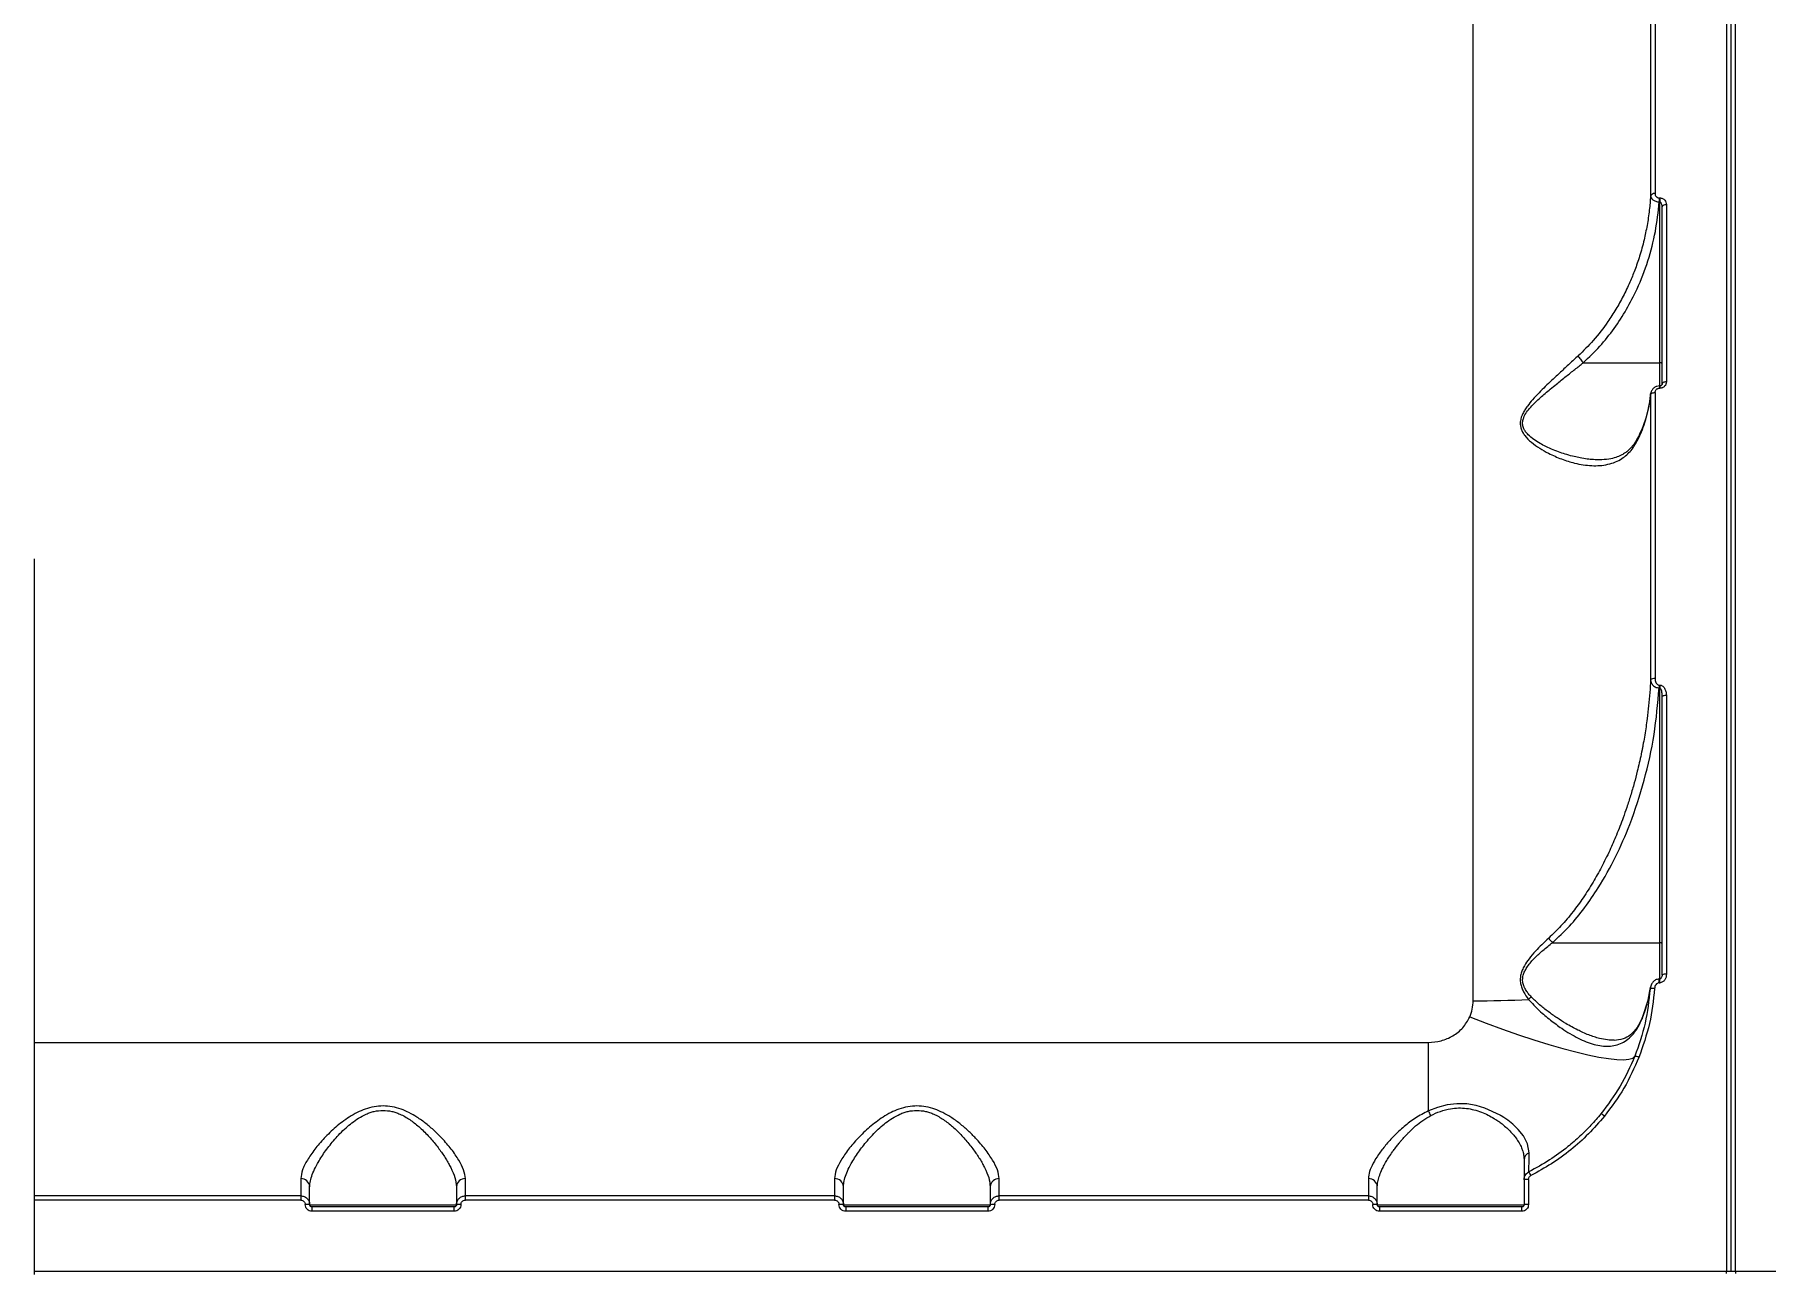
# Model space of a CAD drawing. Header units: millimetres. Extents: x -5718 to 5731, y -4937 to 4872.
# Drawn here: x -554 to -164.9, y 1520.6 to 1798.7 of the extents above; entities that cross this region are included whole.
import ezdxf

# ---------------------------------------------------------------- set-up
doc = ezdxf.new("R2010")
doc.units = ezdxf.units.MM
for name, color, linetype in [('DIKOM_ОБЪЕКТ', 7, 'Continuous'), ('DIKOM_РАЗМЕР_ЗОНА', 7, 'Continuous'), ('DIKOM_РАЗМЕР_ОБЪЕКТА', 7, 'Continuous')]:
    doc.layers.add(name, color=color, linetype=linetype)
doc.styles.add('style1', font='arial.ttf', dxfattribs={"width": 0.8})
doc.dimstyles.new('1-50', dxfattribs={"dimtxt": 300, "dimasz": 200, "dimexe": 100, "dimexo": 0, "dimgap": 100, "dimtad": 0, "dimdec": 0, "dimtxsty": 'style1', "dimcen": 0, "dimclrd": 7, "dimclre": 7, "dimadec": 1, "dimazin": 2, "dimtfac": 1, "dimtdec": 0, "dimtmove": 1, "dimatfit": 3, "dimfxl": 0, "dimlwd": 25, "dimlwe": 18, "dimarcsym": 0})

# ---------------------------------------------------------------- blocks, each defined once
blk = doc.blocks.new('*D15')
at = {"layer": 'Defpoints', "color": 0, "transparency": 16777216}
for p in [(-1897.42, 3178.83), (-4525.54, -2300.51), (-129.69, -2300.51)]:
    blk.add_point(p, dxfattribs=at)
at = {"layer": 'DIKOM_РАЗМЕР_ОБЪЕКТА', "color": 7, "lineweight": 18, "transparency": 16777216}
for p, q in [((-1897.42, 3178.83), (-4625.54, 3178.83)), ((-129.69, -2300.51), (-4625.54, -2300.51))]:
    blk.add_line(p, q, dxfattribs=at)
at = {"layer": 'DIKOM_РАЗМЕР_ОБЪЕКТА', "color": 7, "lineweight": 25, "transparency": 16777216}
for p, q in [((-4525.54, 2978.83), (-4525.54, 1718.95)), ((-4525.54, -2100.51), (-4525.54, 803.05))]:
    blk.add_line(p, q, dxfattribs=at)
at = {"layer": 'DIKOM_РАЗМЕР_ОБЪЕКТА', "color": 7, "transparency": 16777216}
for points in [[(-4558.87, 2978.83), (-4492.21, 2978.83), (-4525.54, 3178.83)], [(-4558.87, -2100.51), (-4492.21, -2100.51), (-4525.54, -2300.51)]]:
    blk.add_solid(points, dxfattribs=at)
at = {"layer": 'DIKOM_РАЗМЕР_ОБЪЕКТА', "color": 0, "transparency": 16777216, "insert": (-4525.54, 1261), "char_height": 300, "attachment_point": 5, "rotation": 90, "style": 'style1'}
blk.add_mtext('5400', dxfattribs=at)
blk = doc.blocks.new('*D13')
at = {"layer": 'Defpoints', "color": 0, "transparency": 16777216}
for p in [(-5521.54, 4872.34), (-1696.24, 4872.34), (580.61, -3721.16)]:
    blk.add_point(p, dxfattribs=at)
at = {"layer": 'DIKOM_РАЗМЕР_ЗОНА', "color": 7, "lineweight": 18, "transparency": 16777216}
for p, q in [((-1696.24, 4872.34), (-5621.54, 4872.34)), ((580.61, -3721.16), (-5621.54, -3721.16))]:
    blk.add_line(p, q, dxfattribs=at)
at = {"layer": 'DIKOM_РАЗМЕР_ЗОНА', "color": 7, "lineweight": 25, "transparency": 16777216}
for p, q in [((-5521.54, 4672.34), (-5521.54, 1701.62)), ((-5521.54, -3521.16), (-5521.54, 785.38))]:
    blk.add_line(p, q, dxfattribs=at)
at = {"layer": 'DIKOM_РАЗМЕР_ЗОНА', "color": 7, "transparency": 16777216}
for points in [[(-5554.87, 4672.34), (-5488.21, 4672.34), (-5521.54, 4872.34)], [(-5554.87, -3521.16), (-5488.21, -3521.16), (-5521.54, -3721.16)]]:
    blk.add_solid(points, dxfattribs=at)
at = {"layer": 'DIKOM_РАЗМЕР_ЗОНА', "color": 0, "transparency": 16777216, "insert": (-5521.54, 1243.5), "char_height": 300, "attachment_point": 5, "rotation": 90, "style": 'style1'}
blk.add_mtext('8600', dxfattribs=at)

msp = doc.modelspace()

# ---------------------------------------------------------------- linework, layer by layer
at = {"layer": 'DIKOM_ОБЪЕКТ', "color": 7, "linetype": 'Continuous', "lineweight": 15}
for p, q in [((-173.69, 1939.58), (-173.69, 1520.58)), ((-171.69, 1520.58), (-171.69, 1939.58)), ((-230.64, 1581.43), (-230.64, 1901.58)), ((-189.75, 1828.93), (-189.75, 1762.95)), ((-190.74, 1828.25), (-190.74, 1762.42)), ((-188.79, 1761.99), (-188.69, 1761.99)), ((-188.79, 1761.99), (-188.79, 1761.09)), ((-188.69, 1761.09), (-188.79, 1761.09)), ((-188.69, 1761.99), (-188.69, 1761.09)), ((-188.69, 1724.93), (-188.69, 1761.09)), ((-187.19, 1760.47), (-187.19, 1720.6)), ((-205.85, 1724.94), (-205.85, 1724.93)), ((-205.85, 1724.93), (-188.69, 1724.93)), ((-188.69, 1719.71), (-188.69, 1724.93)), ((-190.74, 1717.78), (-190.65, 1718.16)), ((-190.74, 1717.78), (-190.74, 1653.6)), ((-189.75, 1718.22), (-189.75, 1653.89)), ((-188.69, 1719.71), (-188.72, 1719.71)), ((-188.72, 1719.71), (-188.72, 1719.19)), ((-188.72, 1719.19), (-188.69, 1719.19)), ((-188.69, 1719.71), (-188.69, 1719.19)), ((-554.01, 1519.87), (-554.01, 1680.8)), ((-188.81, 1652.43), (-188.69, 1652.43)), ((-188.81, 1652.43), (-188.81, 1651.79)), ((-188.69, 1651.79), (-188.81, 1651.79)), ((-188.69, 1652.43), (-188.69, 1651.79)), ((-188.69, 1594.5), (-188.69, 1651.79)), ((-187.19, 1650.09), (-187.19, 1587.43)), ((-212.8, 1594.5), (-188.69, 1594.5)), ((-188.69, 1586.33), (-188.69, 1594.5)), ((-190.83, 1584.53), (-191.22, 1582.25)), ((-190.76, 1584.54), (-190.85, 1584.11)), ((-188.69, 1586.33), (-188.78, 1586.33)), ((-188.78, 1585.49), (-188.78, 1586.33)), ((-188.78, 1585.49), (-188.69, 1585.49)), ((-188.69, 1585.49), (-188.69, 1586.33)), ((-191.42, 1581.26), (-192.56, 1577.79)), ((-554.01, 1572.08), (-240.69, 1572.08)), ((-240.69, 1556.68), (-240.69, 1572.08)), ((-494.19, 1541.44), (-494.19, 1537.58)), ((-457.19, 1537.58), (-457.19, 1541.44)), ((-374.19, 1541.44), (-374.19, 1537.58)), ((-337.19, 1537.58), (-337.19, 1541.44)), ((-254.19, 1541.44), (-254.19, 1537.58)), ((-219.19, 1541.2), (-219.19, 1535.58)), ((-218.19, 1541.25), (-218.19, 1535.62)), ((-494.19, 1537.58), (-554.01, 1537.58)), ((-494.19, 1537.58), (-494.19, 1536.62)), ((-457.19, 1536.62), (-457.19, 1537.58)), ((-374.19, 1537.58), (-457.19, 1537.58)), ((-374.19, 1537.58), (-374.19, 1536.62)), ((-337.19, 1536.62), (-337.19, 1537.58)), ((-254.19, 1537.58), (-337.19, 1537.58)), ((-254.19, 1537.58), (-254.19, 1536.62)), ((-494.19, 1536.62), (-554.01, 1536.62)), ((-492.19, 1535.58), (-459.19, 1535.58)), ((-491.69, 1535.08), (-491.69, 1534.12)), ((-459.69, 1535.08), (-491.69, 1535.08)), ((-459.69, 1534.12), (-491.69, 1534.12)), ((-459.69, 1534.12), (-459.69, 1535.08)), ((-374.19, 1536.62), (-457.19, 1536.62)), ((-372.19, 1535.58), (-339.19, 1535.58)), ((-371.69, 1535.08), (-371.69, 1534.12)), ((-339.69, 1535.08), (-371.69, 1535.08)), ((-339.69, 1534.12), (-371.69, 1534.12)), ((-339.69, 1534.12), (-339.69, 1535.08)), ((-254.19, 1536.62), (-337.19, 1536.62)), ((-252.19, 1535.58), (-219.19, 1535.58)), ((-251.69, 1535.08), (-251.69, 1534.12)), ((-219.69, 1535.08), (-251.69, 1535.08)), ((-219.69, 1534.12), (-251.69, 1534.12)), ((-219.69, 1534.12), (-219.69, 1535.08)), ((-173.69, 1520.58), (-554.01, 1520.58)), ((-173.69, 1520.08), (-173.69, 1520.58)), ((312.31, 1520.58), (-171.69, 1520.58)), ((-171.69, 1520.58), (-171.69, 1520.08))]:
    msp.add_line(p, q, dxfattribs=at)
at = {"layer": 'DIKOM_ОБЪЕКТ', "color": 7, "linetype": 'Continuous', "lineweight": 15, "flags": 128}
for points in [[(-187.19, 1760.47), (-187.38, 1760.46), (-187.57, 1760.42), (-187.74, 1760.37), (-187.89, 1760.3), (-188.02, 1760.21), (-188.11, 1760.11), (-188.17, 1760.01), (-188.19, 1759.89)], [(-187.19, 1720.6), (-187.38, 1720.59), (-187.57, 1720.57), (-187.74, 1720.52), (-187.89, 1720.46), (-188.02, 1720.39), (-188.11, 1720.31), (-188.17, 1720.22), (-188.19, 1720.13)], [(-190.74, 1717.78), (-190.71, 1717.86), (-190.65, 1717.95), (-190.55, 1718.02), (-190.43, 1718.09), (-190.28, 1718.14), (-190.11, 1718.18), (-189.93, 1718.21), (-189.75, 1718.22)], [(-187.19, 1650.09), (-187.38, 1650.09), (-187.57, 1650.07), (-187.74, 1650.04), (-187.89, 1650), (-188.02, 1649.96), (-188.11, 1649.9), (-188.17, 1649.84), (-188.19, 1649.78)], [(-188.19, 1594.33), (-188.2, 1594.37), (-188.22, 1594.4), (-188.27, 1594.43), (-188.33, 1594.45), (-188.41, 1594.47), (-188.49, 1594.49), (-188.59, 1594.5), (-188.69, 1594.5)], [(-231.4, 1577.79), (-227.7, 1576.38), (-224.04, 1575.05), (-220.46, 1573.8), (-216.98, 1572.66), (-213.65, 1571.62), (-210.49, 1570.71), (-207.54, 1569.92), (-204.82, 1569.28), (-202.36, 1568.78), (-200.2, 1568.42), (-198.34, 1568.22), (-196.8, 1568.18), (-195.61, 1568.29), (-194.77, 1568.55), (-194.29, 1568.97)], [(-192.56, 1577.79), (-192.61, 1577.66), (-192.64, 1577.4)], [(-218.06, 1547.27), (-218.43, 1549.27), (-219.33, 1551.03), (-220.51, 1552.52), (-221.74, 1553.7), (-222.86, 1554.6), (-223.75, 1555.21), (-224.33, 1555.58), (-224.48, 1555.67), (-224.51, 1555.69), (-224.53, 1555.7), (-224.53, 1555.7), (-224.53, 1555.7), (-224.53, 1555.7), (-224.53, 1555.7), (-224.53, 1555.7), (-224.53, 1555.7), (-224.53, 1555.7), (-224.53, 1555.7), (-227.97, 1557.32), (-229.95, 1557.9), (-232.07, 1558.25), (-234.27, 1558.3), (-236.49, 1558.03), (-238.65, 1557.47), (-240.69, 1556.68)]]:
    msp.add_lwpolyline(points, dxfattribs=at)
at = {"layer": 'DIKOM_ОБЪЕКТ', "color": 7, "linetype": 'Continuous', "lineweight": 15}
for centre, radius, start, end in [((-189.9, 1762.04), 0.929, 80.7186, 155.8881), ((-189.95, 1652.75), 1.16, 79.9727, 133.1296), ((-206.66, 1600.48), 8.57, 215.4092, 224.2765), ((-190.21, 1582.25), 1.97, 79.7968, 109.1299), ((-187.43, 1585.76), 1.69, 81.6973, 116.6569), ((-230.51, 1817.81), 236.38, 269.9706, 272.9965), ((-213.99, 1577.33), 6.08, 125.645, 133.2693), ((-194.45, 1566.59), 2.38, 62.915, 86.234), ((-247.04, 1552.73), 7.48, 22.832, 31.8515), ((-203.54, 1552.87), 3.55, 47.2005, 62.5496), ((-217.43, 1545.63), 1.76, 111.1402, 178.1714), ((-494.09, 1539.53), 1.91, 3.0422, 92.7541), ((-457.28, 1539.53), 1.91, 87.2492, 176.9476), ((-374.09, 1539.53), 1.91, 3.0524, 92.7508), ((-337.28, 1539.53), 1.91, 87.2393, 176.9576), ((-254.09, 1539.53), 1.91, 3.0473, 92.7524), ((-218.44, 1536.36), 4.89, 87.0774, 98.8287), ((-226.34, 1537.99), 9.64, 25.4961, 31.1589), ((-492.94, 1529.05), 6.58, 83.4507, 92.1753), ((-458.44, 1529.04), 6.59, 87.829, 96.5439), ((-372.94, 1529.04), 6.58, 83.4523, 92.1737), ((-338.44, 1529.05), 6.58, 87.8247, 96.5493), ((-252.94, 1529.04), 6.58, 83.4534, 92.1731), ((-218.44, 1529.05), 6.58, 87.8255, 96.5485), ((-173.44, 1415.84), 104.74, 89.5897, 90.1368), ((-171.94, 1415.81), 104.77, 89.8633, 90.4102)]:
    msp.add_arc(centre, radius, start, end, dxfattribs=at)
for points, knots in [([(-172.69, 1938.57), (-172.69, 1938.57), (-172.69, 1938.77), (-172.69, 1938.07), (-172.69, 1936.36), (-172.69, 1933.34), (-172.69, 1929.21), (-172.69, 1923.95), (-172.69, 1917.62), (-172.69, 1910.26), (-172.69, 1901.95), (-172.69, 1892.72), (-172.69, 1882.6), (-172.69, 1871.56), (-172.69, 1859.54), (-172.69, 1846.5), (-172.69, 1832.47), (-172.69, 1817.47), (-172.69, 1801.53), (-172.69, 1784.71), (-172.69, 1767.07), (-172.69, 1748.68), (-172.69, 1729.61), (-172.69, 1709.95), (-172.69, 1689.77), (-172.69, 1669.16), (-172.69, 1648.21), (-172.69, 1627.03), (-172.69, 1605.7), (-172.69, 1584.33), (-172.69, 1562.98), (-172.69, 1541.74), (-172.69, 1527.61), (-172.69, 1520.58)], [0, 0, 0, 0, 0.000761, 0.034833, 0.06885, 0.102775, 0.136567, 0.17019, 0.203518, 0.236579, 0.269341, 0.301771, 0.33384, 0.36591, 0.398339, 0.431101, 0.464162, 0.497491, 0.531113, 0.564906, 0.59883, 0.632848, 0.66692, 0.700992, 0.73501, 0.768934, 0.802727, 0.836349, 0.869678, 0.902739, 0.9355, 0.96793, 1, 1, 1, 1]), ([(-172.69, 1938.57), (-172.69, 1938.57), (-172.69, 1938.77), (-172.69, 1938.07), (-172.69, 1936.36), (-172.69, 1933.34), (-172.69, 1929.21), (-172.69, 1923.95), (-172.69, 1917.62), (-172.69, 1910.26), (-172.69, 1901.95), (-172.69, 1892.72), (-172.69, 1882.6), (-172.69, 1871.56), (-172.69, 1859.54), (-172.69, 1846.5), (-172.69, 1832.47), (-172.69, 1817.47), (-172.69, 1801.53), (-172.69, 1784.71), (-172.69, 1767.07), (-172.69, 1748.68), (-172.69, 1729.61), (-172.69, 1709.95), (-172.69, 1689.77), (-172.69, 1669.16), (-172.69, 1648.21), (-172.69, 1627.03), (-172.69, 1605.7), (-172.69, 1584.33), (-172.69, 1562.98), (-172.69, 1541.74), (-172.69, 1527.61), (-172.69, 1520.58)], [0, 0, 0, 0, 0.000761, 0.034833, 0.06885, 0.102775, 0.136567, 0.17019, 0.203518, 0.236579, 0.269341, 0.301771, 0.33384, 0.36591, 0.398339, 0.431101, 0.464162, 0.497491, 0.531113, 0.564906, 0.59883, 0.632848, 0.66692, 0.700992, 0.73501, 0.768934, 0.802727, 0.836349, 0.869678, 0.902739, 0.9355, 0.96793, 1, 1, 1, 1]), ([(-189.75, 1762.95), (-189.73, 1762.84), (-189.71, 1762.61), (-189.55, 1762.35), (-189.37, 1762.17), (-189.2, 1762.07), (-189, 1762), (-188.86, 1761.99), (-188.79, 1761.99)], [0, 0, 0, 0, 0.248781, 0.49827, 0.626305, 0.749259, 0.875303, 1, 1, 1, 1]), ([(-190.74, 1762.42), (-190.83, 1761.36), (-191, 1759.14), (-191.5, 1755.85), (-192.22, 1752.38), (-193.14, 1749.01), (-194.23, 1745.84), (-195.45, 1742.84), (-196.85, 1739.9), (-198.5, 1736.94), (-200.67, 1733.58), (-203.42, 1729.98), (-205.86, 1727.58), (-207.03, 1726.44)], [0, 0, 0, 0, 0.079421, 0.166398, 0.249183, 0.343698, 0.426913, 0.498915, 0.584885, 0.668088, 0.749766, 0.880726, 1, 1, 1, 1]), ([(-205.85, 1724.94), (-204.59, 1726.14), (-202.08, 1728.53), (-198.88, 1732.59), (-196.08, 1736.91), (-193.47, 1741.97), (-191.23, 1747.81), (-189.51, 1754.37), (-189.03, 1758.85), (-188.79, 1761.09)], [0, 0, 0, 0, 0.125359, 0.249731, 0.374493, 0.500404, 0.666497, 0.83358, 1, 1, 1, 1]), ([(-190.74, 1762.42), (-190.72, 1762.27), (-190.66, 1761.96), (-190.33, 1761.6), (-189.95, 1761.37), (-189.6, 1761.22), (-189.21, 1761.12), (-188.93, 1761.1), (-188.79, 1761.09)], [0, 0, 0, 0, 0.232348, 0.474195, 0.601081, 0.73164, 0.864596, 1, 1, 1, 1]), ([(-188.69, 1761.99), (-188.58, 1761.98), (-188.36, 1761.97), (-188.05, 1761.86), (-187.78, 1761.7), (-187.49, 1761.42), (-187.24, 1761.01), (-187.2, 1760.65), (-187.19, 1760.47)], [0, 0, 0, 0, 0.123842, 0.250593, 0.373292, 0.50155, 0.751014, 1, 1, 1, 1]), ([(-188.69, 1761.09), (-188.66, 1761.09), (-188.61, 1761.08), (-188.51, 1761.02), (-188.37, 1760.86), (-188.22, 1760.47), (-188.2, 1760.12), (-188.19, 1759.89)], [0, 0, 0, 0, 0.051561, 0.108477, 0.250725, 0.500477, 1, 1, 1, 1]), ([(-188.19, 1759.89), (-188.19, 1753.44), (-188.19, 1740.53), (-188.19, 1726.93), (-188.19, 1720.13)], [0, 0, 0, 0, 0.5, 1, 1, 1, 1]), ([(-207.03, 1726.44), (-207.68, 1725.84), (-208.98, 1724.65), (-210.95, 1722.84), (-212.78, 1721.14), (-214.4, 1719.59), (-215.86, 1718.14), (-217.22, 1716.69), (-218.28, 1715.4), (-219, 1714.37), (-219.63, 1713.25), (-220.04, 1712.07), (-220.05, 1710.89), (-219.86, 1710.05), (-219.51, 1709.27), (-218.8, 1708.2), (-217.52, 1706.95), (-215.69, 1705.65), (-213.4, 1704.37), (-210.76, 1703.21), (-208.14, 1702.4), (-205.88, 1701.94), (-203.98, 1701.75), (-202.11, 1701.76), (-200.33, 1702.02), (-198.66, 1702.55), (-197.26, 1703.29), (-196.09, 1704.19), (-194.78, 1705.51), (-194.01, 1706.87), (-193.5, 1707.78)], [0, 0, 0, 0, 0.041467, 0.08341, 0.124653, 0.156991, 0.187221, 0.220602, 0.249617, 0.266107, 0.281109, 0.312497, 0.328055, 0.344007, 0.359083, 0.375593, 0.415054, 0.457841, 0.500676, 0.562961, 0.624917, 0.666775, 0.70849, 0.749705, 0.793183, 0.834709, 0.874629, 0.90638, 0.937352, 1, 1, 1, 1]), ([(-202.21, 1703.09), (-202.66, 1703.09), (-203.58, 1703.11), (-205.04, 1703.26), (-206.48, 1703.49), (-208.01, 1703.81), (-209.52, 1704.22), (-211.09, 1704.72), (-212.67, 1705.32), (-214.17, 1705.99), (-215.65, 1706.77), (-217.01, 1707.63), (-218.11, 1708.53), (-218.84, 1709.37), (-219.27, 1710.1), (-219.52, 1710.88), (-219.52, 1711.73), (-219.25, 1712.72), (-218.64, 1713.8), (-217.71, 1714.94), (-216.66, 1716.02), (-215.56, 1717.05), (-214.42, 1718.03), (-213.21, 1719.05), (-211.64, 1720.33), (-209.79, 1721.81), (-207.76, 1723.42), (-206.48, 1724.43), (-205.85, 1724.93)], [0, 0, 0, 0, 0.041499, 0.083147, 0.128518, 0.167205, 0.215064, 0.258417, 0.301951, 0.350133, 0.389156, 0.432606, 0.476405, 0.499806, 0.520468, 0.542882, 0.56435, 0.585183, 0.618123, 0.652026, 0.686046, 0.720538, 0.753261, 0.786552, 0.826189, 0.888655, 0.944997, 1, 1, 1, 1]), ([(-207.03, 1726.44), (-206.96, 1726.33), (-206.83, 1726.1), (-206.54, 1725.7), (-206.2, 1725.3), (-205.97, 1725.06), (-205.85, 1724.94)], [0, 0, 0, 0, 0.245765, 0.500016, 0.754252, 1, 1, 1, 1]), ([(-188.19, 1724.77), (-188.19, 1724.79), (-188.21, 1724.84), (-188.32, 1724.89), (-188.49, 1724.93), (-188.62, 1724.93), (-188.69, 1724.93)], [0, 0, 0, 0, 0.249989, 0.499982, 0.750017, 1, 1, 1, 1]), ([(-187.19, 1720.6), (-187.21, 1720.42), (-187.25, 1720.07), (-187.53, 1719.67), (-187.83, 1719.43), (-188.09, 1719.29), (-188.38, 1719.2), (-188.58, 1719.19), (-188.69, 1719.19)], [0, 0, 0, 0, 0.249977, 0.499193, 0.625124, 0.749509, 0.875047, 1, 1, 1, 1]), ([(-188.12, 1720.3), (-188.13, 1720.22), (-188.15, 1720.05), (-188.29, 1719.86), (-188.47, 1719.73), (-188.61, 1719.72), (-188.69, 1719.71)], [0, 0, 0, 0, 0.274604, 0.530297, 0.765375, 1, 1, 1, 1]), ([(-193.5, 1707.78), (-193.26, 1708.32), (-192.7, 1709.53), (-191.95, 1711.62), (-191.32, 1713.91), (-190.93, 1716.01), (-190.8, 1717.26), (-190.74, 1717.78)], [0, 0, 0, 0, 0.165923, 0.37738, 0.633179, 0.849645, 1, 1, 1, 1]), ([(-190.73, 1718.13), (-190.93, 1716.5), (-191.35, 1713.13), (-192.75, 1709.91), (-193.47, 1708.25)], [0, 0, 0, 0, 0.481692, 1, 1, 1, 1]), ([(-188.72, 1719.71), (-188.93, 1719.69), (-189.37, 1719.65), (-189.98, 1719.32), (-190.47, 1718.8), (-190.62, 1718.36), (-190.7, 1718.14)], [0, 0, 0, 0, 0.23054, 0.476666, 0.733858, 1, 1, 1, 1]), ([(-189.75, 1718.22), (-189.73, 1718.34), (-189.7, 1718.58), (-189.51, 1718.85), (-189.31, 1719.02), (-189.13, 1719.11), (-188.93, 1719.18), (-188.79, 1719.18), (-188.72, 1719.19)], [0, 0, 0, 0, 0.249955, 0.499182, 0.625408, 0.749473, 0.875367, 1, 1, 1, 1]), ([(-193.45, 1708.34), (-193.73, 1707.81), (-194.27, 1706.79), (-195.17, 1705.73), (-195.96, 1705.01), (-196.67, 1704.5), (-197.48, 1704.03), (-198.62, 1703.57), (-200.19, 1703.17), (-201.5, 1703.11), (-202.22, 1703.08)], [0, 0, 0, 0, 0.142064, 0.273153, 0.372247, 0.442781, 0.531762, 0.654528, 0.810078, 1, 1, 1, 1]), ([(-193.44, 1708.31), (-193.45, 1708.3), (-193.5, 1708.23), (-193.53, 1708.05), (-193.51, 1707.87), (-193.5, 1707.78)], [0, 0, 0, 0, 0.035331, 0.534291, 1, 1, 1, 1]), ([(-190.74, 1653.6), (-190.79, 1652.66), (-190.9, 1650.73), (-191.16, 1647.82), (-191.53, 1644.62), (-191.94, 1641.81), (-192.29, 1639.84), (-192.45, 1638.98), (-192.52, 1638.6), (-192.59, 1638.21), (-192.65, 1637.95), (-192.67, 1637.81), (-192.67, 1637.81), (-192.68, 1637.79), (-192.7, 1637.7), (-192.76, 1637.38), (-193.08, 1635.81), (-193.62, 1633.43), (-194.43, 1630.34), (-195.21, 1627.63), (-196.05, 1625.02), (-197.09, 1622.05), (-198.35, 1618.81), (-199.97, 1615.1), (-201.72, 1611.57), (-203.7, 1608.02), (-205.81, 1604.67), (-208.21, 1601.37), (-210.76, 1598.3), (-212.72, 1596.42), (-213.65, 1595.52)], [0, 0, 0, 0, 0.044391, 0.091737, 0.138077, 0.196786, 0.226267, 0.232319, 0.238456, 0.244677, 0.250985, 0.250996, 0.251074, 0.251284, 0.252065, 0.25507, 0.266845, 0.327853, 0.370534, 0.417208, 0.461057, 0.499919, 0.565544, 0.624575, 0.690153, 0.750063, 0.815101, 0.874708, 0.940202, 1, 1, 1, 1]), ([(-190.74, 1653.6), (-190.72, 1653.41), (-190.67, 1653.02), (-190.39, 1652.56), (-190.06, 1652.23), (-189.72, 1652), (-189.29, 1651.83), (-188.97, 1651.8), (-188.81, 1651.79)], [0, 0, 0, 0, 0.2198, 0.450718, 0.574994, 0.707126, 0.8497, 1, 1, 1, 1]), ([(-189.75, 1653.89), (-189.74, 1653.74), (-189.72, 1653.43), (-189.59, 1653.05), (-189.43, 1652.77), (-189.26, 1652.6), (-189.05, 1652.46), (-188.89, 1652.44), (-188.81, 1652.43)], [0, 0, 0, 0, 0.248574, 0.498033, 0.62973, 0.748893, 0.878824, 1, 1, 1, 1]), ([(-212.8, 1594.5), (-211.5, 1595.71), (-208.88, 1598.16), (-205.51, 1602.34), (-201.96, 1607.52), (-198.52, 1613.75), (-194.99, 1621.83), (-192.02, 1631.01), (-189.74, 1641.3), (-189.12, 1648.29), (-188.81, 1651.79)], [0, 0, 0, 0, 0.081975, 0.165727, 0.250011, 0.375545, 0.500263, 0.66588, 0.832661, 1, 1, 1, 1]), ([(-188.69, 1652.43), (-188.62, 1652.43), (-188.49, 1652.42), (-188.24, 1652.34), (-187.85, 1652.09), (-187.48, 1651.56), (-187.23, 1650.84), (-187.2, 1650.34), (-187.19, 1650.09)], [0, 0, 0, 0, 0.062177, 0.126053, 0.251413, 0.500779, 0.75045, 1, 1, 1, 1]), ([(-188.69, 1651.79), (-188.67, 1651.79), (-188.64, 1651.78), (-188.59, 1651.75), (-188.47, 1651.63), (-188.35, 1651.31), (-188.21, 1650.68), (-188.2, 1650.14), (-188.19, 1649.78)], [0, 0, 0, 0, 0.018634, 0.039159, 0.090496, 0.250009, 0.500251, 1, 1, 1, 1]), ([(-188.19, 1649.78), (-188.19, 1642.95), (-188.19, 1629.27), (-188.19, 1608.4), (-188.19, 1594.31), (-188.19, 1587.27)], [0, 0, 0, 0, 0.333315, 0.666681, 1, 1, 1, 1]), ([(-213.65, 1595.52), (-214.17, 1595.03), (-215.18, 1594.1), (-216.67, 1592.58), (-218.01, 1591.02), (-219.01, 1589.57), (-219.6, 1588.37), (-219.93, 1587.37), (-220.07, 1586.35), (-220, 1585.33), (-219.73, 1584.34), (-219.17, 1583.1), (-218.56, 1582.29), (-218.16, 1581.75)], [0, 0, 0, 0, 0.130396, 0.249786, 0.384647, 0.498583, 0.564063, 0.623898, 0.686832, 0.749121, 0.809272, 0.874632, 1, 1, 1, 1]), ([(-217.53, 1582.27), (-217.75, 1582.5), (-218.17, 1582.96), (-218.74, 1583.73), (-219.2, 1584.57), (-219.49, 1585.49), (-219.53, 1586.29), (-219.44, 1586.94), (-219.28, 1587.56), (-218.95, 1588.32), (-218.15, 1589.6), (-216.79, 1591.12), (-214.87, 1592.86), (-213.52, 1593.93), (-212.8, 1594.5)], [0, 0, 0, 0, 0.062807, 0.125488, 0.191624, 0.250935, 0.313097, 0.344579, 0.376919, 0.435718, 0.502108, 0.664795, 0.82213, 1, 1, 1, 1]), ([(-190.85, 1584.11), (-191.13, 1581.53), (-191.68, 1576.35), (-193.42, 1571.43), (-194.29, 1568.97)], [0, 0, 0, 0, 0.500044, 1, 1, 1, 1]), ([(-189.86, 1584.19), (-190.14, 1581.55), (-190.7, 1576.26), (-192.48, 1571.23), (-193.36, 1568.71)], [0, 0, 0, 0, 0.5, 1, 1, 1, 1]), ([(-192.64, 1577.4), (-192.23, 1578.51), (-191.41, 1580.71), (-191.04, 1582.98), (-190.85, 1584.11)], [0, 0, 0, 0, 0.500364, 1, 1, 1, 1]), ([(-188.78, 1586.33), (-188.95, 1586.31), (-189.36, 1586.28), (-189.96, 1585.94), (-190.52, 1585.33), (-190.7, 1584.8), (-190.79, 1584.51)], [0, 0, 0, 0, 0.176825, 0.416942, 0.69282, 1, 1, 1, 1]), ([(-188.78, 1585.49), (-188.86, 1585.48), (-189.01, 1585.47), (-189.3, 1585.33), (-189.58, 1585.06), (-189.79, 1584.64), (-189.84, 1584.34), (-189.86, 1584.19)], [0, 0, 0, 0, 0.122754, 0.251221, 0.50087, 0.750264, 1, 1, 1, 1]), ([(-187.19, 1587.43), (-187.2, 1587.2), (-187.24, 1586.76), (-187.48, 1586.23), (-187.76, 1585.88), (-188.03, 1585.67), (-188.34, 1585.52), (-188.57, 1585.5), (-188.69, 1585.49)], [0, 0, 0, 0, 0.249275, 0.498514, 0.627354, 0.749278, 0.874515, 1, 1, 1, 1]), ([(-188.12, 1587.33), (-188.14, 1587.18), (-188.18, 1586.91), (-188.33, 1586.62), (-188.46, 1586.45), (-188.55, 1586.37), (-188.62, 1586.34), (-188.66, 1586.33), (-188.68, 1586.33), (-188.69, 1586.33)], [0, 0, 0, 0, 0.355759, 0.667575, 0.793285, 0.888749, 0.951838, 0.975823, 1, 1, 1, 1]), ([(-231.4, 1577.79), (-231.17, 1578.37), (-230.73, 1579.55), (-230.67, 1580.8), (-230.64, 1581.43)], [0, 0, 0, 0, 0.498762, 1, 1, 1, 1]), ([(-218.16, 1581.75), (-217.37, 1580.9), (-215.8, 1579.19), (-213.25, 1577.07), (-210.31, 1574.89), (-206.99, 1572.91), (-203.42, 1571.47), (-200.63, 1571.1), (-198.58, 1571.38), (-197.13, 1571.9), (-195.8, 1572.76), (-194.59, 1573.96), (-193.51, 1575.48), (-192.93, 1576.76), (-192.64, 1577.4)], [0, 0, 0, 0, 0.084099, 0.167781, 0.251169, 0.375619, 0.500205, 0.624912, 0.687135, 0.749761, 0.812121, 0.874729, 0.937304, 1, 1, 1, 1]), ([(-198.93, 1572.55), (-199.42, 1572.57), (-200.49, 1572.6), (-202, 1572.9), (-203.42, 1573.31), (-204.66, 1573.75), (-205.9, 1574.27), (-207.16, 1574.87), (-208.45, 1575.55), (-210, 1576.44), (-211.78, 1577.58), (-213.75, 1578.97), (-215.7, 1580.5), (-216.92, 1581.68), (-217.53, 1582.27)], [0, 0, 0, 0, 0.087815, 0.191464, 0.256101, 0.323502, 0.393685, 0.455339, 0.522569, 0.59538, 0.696387, 0.797741, 0.898721, 1, 1, 1, 1]), ([(-240.69, 1572.08), (-239.72, 1572.16), (-237.8, 1572.3), (-235.12, 1573.47), (-232.81, 1575.27), (-231.87, 1576.95), (-231.4, 1577.79)], [0, 0, 0, 0, 0.24974, 0.499572, 0.749304, 1, 1, 1, 1]), ([(-192.56, 1577.79), (-192.95, 1576.95), (-193.74, 1575.27), (-195.22, 1573.71), (-196.89, 1572.72), (-198.27, 1572.6), (-198.96, 1572.54)], [0, 0, 0, 0, 0.243921, 0.491013, 0.742589, 1, 1, 1, 1]), ([(-194.29, 1568.97), (-195.31, 1566.67), (-197.35, 1562.07), (-200.39, 1558.04), (-201.9, 1556.02)], [0, 0, 0, 0, 0.500004, 1, 1, 1, 1]), ([(-193.36, 1568.71), (-194.41, 1566.36), (-196.49, 1561.66), (-199.58, 1557.54), (-201.13, 1555.48)], [0, 0, 0, 0, 0.5, 1, 1, 1, 1]), ([(-457.19, 1541.44), (-457.27, 1542.07), (-457.43, 1543.33), (-458.6, 1545.61), (-460.26, 1548.03), (-462.17, 1550.27), (-464.12, 1552.21), (-465.99, 1553.82), (-467.9, 1555.2), (-469.79, 1556.29), (-471.65, 1557.11), (-473.61, 1557.65), (-475.67, 1557.85), (-477.73, 1557.66), (-479.7, 1557.12), (-481.57, 1556.3), (-483.85, 1554.98), (-486.39, 1553.03), (-488.97, 1550.54), (-491.12, 1548.03), (-492.78, 1545.6), (-493.95, 1543.32), (-494.11, 1542.07), (-494.19, 1541.44)], [0, 0, 0, 0, 0.062838, 0.125033, 0.187552, 0.249659, 0.291552, 0.333636, 0.374498, 0.407091, 0.437194, 0.469232, 0.49981, 0.530419, 0.562489, 0.592659, 0.625329, 0.68794, 0.750118, 0.812756, 0.875168, 0.937672, 1, 1, 1, 1]), ([(-492.19, 1539.63), (-492.16, 1540.05), (-492.09, 1540.9), (-491.63, 1542.36), (-491.01, 1543.77), (-490.27, 1545.14), (-489.5, 1546.4), (-488.61, 1547.71), (-487.63, 1549), (-486.56, 1550.29), (-485.36, 1551.6), (-484.09, 1552.84), (-482.69, 1554.02), (-481.2, 1555.07), (-479.79, 1555.84), (-478.59, 1556.31), (-477.33, 1556.68), (-476.35, 1556.75), (-475.69, 1556.8)], [0, 0, 0, 0, 0.08193, 0.164556, 0.249578, 0.308728, 0.374377, 0.436896, 0.499553, 0.561812, 0.623929, 0.691588, 0.749007, 0.81164, 0.874484, 0.906553, 0.936962, 1, 1, 1, 1]), ([(-475.69, 1556.8), (-475.03, 1556.75), (-474.05, 1556.69), (-472.79, 1556.31), (-471.8, 1555.93), (-470.75, 1555.39), (-469.68, 1554.73), (-468.64, 1553.97), (-467.59, 1553.1), (-466.55, 1552.14), (-465.56, 1551.12), (-464.63, 1550.07), (-463.75, 1549), (-462.94, 1547.94), (-462.21, 1546.9), (-461.55, 1545.89), (-460.97, 1544.9), (-460.2, 1543.45), (-459.4, 1541.6), (-459.26, 1540.29), (-459.19, 1539.63)], [0, 0, 0, 0, 0.062718, 0.093239, 0.125436, 0.166354, 0.208078, 0.250786, 0.29589, 0.347529, 0.399162, 0.4474, 0.500462, 0.553882, 0.601659, 0.65199, 0.703071, 0.749963, 0.87441, 1, 1, 1, 1]), ([(-337.19, 1541.44), (-337.27, 1542.07), (-337.43, 1543.33), (-338.6, 1545.61), (-340.26, 1548.03), (-342.17, 1550.27), (-344.12, 1552.21), (-345.99, 1553.82), (-347.9, 1555.2), (-349.79, 1556.29), (-351.65, 1557.11), (-353.61, 1557.65), (-355.67, 1557.85), (-357.73, 1557.66), (-359.7, 1557.12), (-361.57, 1556.3), (-363.85, 1554.98), (-366.39, 1553.03), (-368.97, 1550.54), (-371.12, 1548.03), (-372.79, 1545.6), (-373.94, 1543.32), (-374.11, 1542.07), (-374.19, 1541.44)], [0, 0, 0, 0, 0.062838, 0.125034, 0.187551, 0.24966, 0.291551, 0.333637, 0.374497, 0.407089, 0.437193, 0.469234, 0.499809, 0.530421, 0.562491, 0.592658, 0.625331, 0.687939, 0.750117, 0.812757, 0.875169, 0.937672, 1, 1, 1, 1]), ([(-372.19, 1539.63), (-372.16, 1540.05), (-372.09, 1540.9), (-371.63, 1542.36), (-371.01, 1543.77), (-370.27, 1545.14), (-369.5, 1546.4), (-368.61, 1547.71), (-367.63, 1549), (-366.56, 1550.29), (-365.36, 1551.6), (-364.09, 1552.84), (-362.69, 1554.02), (-361.2, 1555.07), (-359.79, 1555.84), (-358.59, 1556.31), (-357.33, 1556.68), (-356.35, 1556.75), (-355.69, 1556.8)], [0, 0, 0, 0, 0.08193, 0.164555, 0.249575, 0.308725, 0.374373, 0.436892, 0.499549, 0.561811, 0.623924, 0.691582, 0.749001, 0.811639, 0.874477, 0.906546, 0.936955, 1, 1, 1, 1]), ([(-355.69, 1556.8), (-355.03, 1556.75), (-354.05, 1556.69), (-352.79, 1556.31), (-351.8, 1555.93), (-350.75, 1555.39), (-349.68, 1554.73), (-348.64, 1553.97), (-347.59, 1553.1), (-346.55, 1552.14), (-345.56, 1551.12), (-344.63, 1550.07), (-343.75, 1549), (-342.94, 1547.94), (-342.21, 1546.9), (-341.55, 1545.89), (-340.97, 1544.9), (-340.2, 1543.45), (-339.4, 1541.6), (-339.26, 1540.29), (-339.19, 1539.63)], [0, 0, 0, 0, 0.062718, 0.093239, 0.125429, 0.166354, 0.208078, 0.25078, 0.29589, 0.347524, 0.399162, 0.447395, 0.500458, 0.553882, 0.601655, 0.651987, 0.703068, 0.749962, 0.87441, 1, 1, 1, 1]), ([(-240.69, 1556.68), (-241.69, 1556.16), (-243.69, 1555.14), (-246.21, 1553.15), (-248.44, 1551.08), (-250.35, 1548.96), (-251.95, 1546.87), (-253.18, 1544.87), (-254.01, 1543.01), (-254.13, 1541.96), (-254.19, 1541.44)], [0, 0, 0, 0, 0.125521, 0.250805, 0.375129, 0.500352, 0.625271, 0.750527, 0.875167, 1, 1, 1, 1]), ([(-240.15, 1555.63), (-239.44, 1555.97), (-238.03, 1556.65), (-236.47, 1556.99), (-235.69, 1557.16)], [0, 0, 0, 0, 0.49916, 1, 1, 1, 1]), ([(-235.69, 1557.16), (-235.09, 1557.24), (-233.89, 1557.39), (-232.12, 1557.28), (-230.4, 1556.94), (-228.78, 1556.42), (-227.27, 1555.75), (-226.08, 1555.08), (-225.11, 1554.46), (-224.32, 1553.89), (-223.47, 1553.2), (-222.56, 1552.37), (-221.73, 1551.48), (-220.95, 1550.51), (-220.28, 1549.48), (-219.78, 1548.47), (-219.43, 1547.5), (-219.23, 1546.61), (-219.2, 1545.98), (-219.19, 1545.68)], [0, 0, 0, 0, 0.062331, 0.125056, 0.18525, 0.250492, 0.313005, 0.37527, 0.413933, 0.455669, 0.500494, 0.558333, 0.624863, 0.677826, 0.750013, 0.824324, 0.874445, 0.940465, 1, 1, 1, 1]), ([(-252.19, 1539.63), (-252.16, 1539.99), (-252.12, 1540.7), (-251.78, 1541.92), (-251.32, 1543.1), (-250.76, 1544.24), (-250.2, 1545.27), (-249.53, 1546.35), (-248.97, 1547.18), (-248.53, 1547.8), (-248.26, 1548.17), (-247.87, 1548.69), (-247.5, 1549.15), (-247.21, 1549.51), (-246.97, 1549.79), (-246.62, 1550.21), (-246.11, 1550.79), (-245.6, 1551.33), (-244.79, 1552.17), (-243.62, 1553.26), (-241.99, 1554.58), (-240.76, 1555.28), (-240.15, 1555.63)], [0, 0, 0, 0, 0.082271, 0.165061, 0.249516, 0.309908, 0.374757, 0.433053, 0.499654, 0.517769, 0.538693, 0.562426, 0.606248, 0.618711, 0.622582, 0.654686, 0.690173, 0.721699, 0.749263, 0.836597, 0.917354, 1, 1, 1, 1]), ([(-201.9, 1556.02), (-202.64, 1555.16), (-204.12, 1553.4), (-206.61, 1550.94), (-209.68, 1548.28), (-213.46, 1545.51), (-216.52, 1543.84), (-218.09, 1542.98)], [0, 0, 0, 0, 0.162776, 0.3299, 0.501384, 0.744009, 1, 1, 1, 1]), ([(-201.13, 1555.48), (-202.29, 1554.13), (-204.63, 1551.42), (-208.64, 1547.87), (-212.95, 1544.7), (-216.08, 1542.99), (-217.64, 1542.14)], [0, 0, 0, 0, 0.250715, 0.501322, 0.750673, 1, 1, 1, 1]), ([(-219.19, 1545.68), (-219.19, 1545), (-219.19, 1543.64), (-219.19, 1542.26), (-219.19, 1541.36), (-219.19, 1541.25), (-219.19, 1541.2)], [0, 0, 0, 0, 0.249514, 0.49822, 0.748703, 1, 1, 1, 1]), ([(-218.09, 1542.98), (-218.09, 1543.03), (-218.09, 1543.14), (-218.08, 1544), (-218.07, 1545.32), (-218.06, 1546.62), (-218.06, 1547.27)], [0, 0, 0, 0, 0.251221, 0.501661, 0.750071, 1, 1, 1, 1]), ([(-219.19, 1541.2), (-219.16, 1541.43), (-219.12, 1541.86), (-218.82, 1542.39), (-218.47, 1542.76), (-218.21, 1542.91), (-218.09, 1542.98)], [0, 0, 0, 0, 0.314026, 0.585466, 0.814181, 1, 1, 1, 1]), ([(-218.19, 1541.25), (-218.18, 1541.34), (-218.16, 1541.52), (-218.05, 1541.78), (-217.87, 1542), (-217.72, 1542.09), (-217.64, 1542.14)], [0, 0, 0, 0, 0.251009, 0.500426, 0.750334, 1, 1, 1, 1]), ([(-494.19, 1537.58), (-493.93, 1537.55), (-493.54, 1537.51), (-493.08, 1537.26), (-492.7, 1536.96), (-492.41, 1536.56), (-492.22, 1536.06), (-492.2, 1535.75), (-492.19, 1535.58)], [0, 0, 0, 0, 0.241474, 0.368724, 0.50005, 0.701007, 0.838361, 1, 1, 1, 1]), ([(-492.19, 1535.58), (-492.19, 1535.63), (-492.19, 1535.73), (-492.19, 1536.54), (-492.19, 1537.77), (-492.19, 1539.01), (-492.19, 1539.63)], [0, 0, 0, 0, 0.250001, 0.499998, 0.749986, 1, 1, 1, 1]), ([(-459.19, 1539.63), (-459.19, 1539.01), (-459.19, 1537.77), (-459.19, 1536.54), (-459.19, 1535.73), (-459.19, 1535.63), (-459.19, 1535.58)], [0, 0, 0, 0, 0.25, 0.500002, 0.749986, 1, 1, 1, 1]), ([(-459.19, 1535.58), (-459.17, 1535.75), (-459.15, 1536.06), (-458.96, 1536.56), (-458.67, 1536.96), (-458.29, 1537.26), (-457.83, 1537.51), (-457.44, 1537.55), (-457.19, 1537.58)], [0, 0, 0, 0, 0.161771, 0.299238, 0.500403, 0.631572, 0.758771, 1, 1, 1, 1]), ([(-374.19, 1537.58), (-373.93, 1537.55), (-373.54, 1537.51), (-373.08, 1537.26), (-372.7, 1536.96), (-372.41, 1536.56), (-372.22, 1536.06), (-372.2, 1535.75), (-372.19, 1535.58)], [0, 0, 0, 0, 0.241465, 0.368778, 0.50004, 0.701035, 0.838357, 1, 1, 1, 1]), ([(-372.19, 1535.58), (-372.19, 1535.63), (-372.19, 1535.73), (-372.19, 1536.54), (-372.19, 1537.77), (-372.19, 1539.01), (-372.19, 1539.63)], [0, 0, 0, 0, 0.250001, 0.499998, 0.749986, 1, 1, 1, 1]), ([(-339.19, 1539.63), (-339.19, 1539.01), (-339.19, 1537.77), (-339.19, 1536.54), (-339.19, 1535.73), (-339.19, 1535.63), (-339.19, 1535.58)], [0, 0, 0, 0, 0.25, 0.500002, 0.749986, 1, 1, 1, 1]), ([(-339.19, 1535.58), (-339.17, 1535.75), (-339.15, 1536.06), (-338.96, 1536.56), (-338.67, 1536.96), (-338.29, 1537.26), (-337.83, 1537.51), (-337.44, 1537.55), (-337.19, 1537.58)], [0, 0, 0, 0, 0.161769, 0.299236, 0.500399, 0.631567, 0.758698, 1, 1, 1, 1]), ([(-254.19, 1537.58), (-253.93, 1537.55), (-253.54, 1537.51), (-253.08, 1537.26), (-252.7, 1536.96), (-252.41, 1536.56), (-252.22, 1536.06), (-252.2, 1535.75), (-252.19, 1535.58)], [0, 0, 0, 0, 0.241436, 0.36872, 0.500045, 0.701002, 0.838356, 1, 1, 1, 1]), ([(-252.19, 1535.58), (-252.19, 1535.63), (-252.19, 1535.73), (-252.19, 1536.54), (-252.19, 1537.77), (-252.19, 1539.01), (-252.19, 1539.63)], [0, 0, 0, 0, 0.250001, 0.499998, 0.749986, 1, 1, 1, 1]), ([(-494.19, 1536.62), (-494.05, 1536.61), (-493.79, 1536.58), (-493.46, 1536.34), (-493.23, 1536.01), (-493.2, 1535.75), (-493.19, 1535.62)], [0, 0, 0, 0, 0.250764, 0.50008, 0.749946, 1, 1, 1, 1]), ([(-491.69, 1534.12), (-491.88, 1534.14), (-492.28, 1534.18), (-492.77, 1534.53), (-493.12, 1535.03), (-493.16, 1535.42), (-493.19, 1535.62)], [0, 0, 0, 0, 0.250543, 0.500214, 0.749986, 1, 1, 1, 1]), ([(-491.69, 1535.08), (-491.75, 1535.09), (-491.85, 1535.1), (-491.96, 1535.16), (-492.06, 1535.24), (-492.13, 1535.35), (-492.18, 1535.47), (-492.18, 1535.54), (-492.19, 1535.58)], [0, 0, 0, 0, 0.244508, 0.371023, 0.500098, 0.719725, 0.852411, 1, 1, 1, 1]), ([(-458.19, 1535.62), (-458.21, 1535.42), (-458.25, 1535.03), (-458.6, 1534.53), (-459.1, 1534.18), (-459.49, 1534.14), (-459.69, 1534.12)], [0, 0, 0, 0, 0.250569, 0.500224, 0.750002, 1, 1, 1, 1]), ([(-459.19, 1535.58), (-459.19, 1535.54), (-459.19, 1535.47), (-459.24, 1535.35), (-459.31, 1535.24), (-459.41, 1535.16), (-459.52, 1535.1), (-459.62, 1535.09), (-459.69, 1535.08)], [0, 0, 0, 0, 0.147663, 0.280444, 0.500346, 0.62933, 0.755797, 1, 1, 1, 1]), ([(-458.19, 1535.62), (-458.17, 1535.75), (-458.14, 1536.01), (-457.91, 1536.35), (-457.58, 1536.58), (-457.32, 1536.61), (-457.19, 1536.62)], [0, 0, 0, 0, 0.250787, 0.500163, 0.750002, 1, 1, 1, 1]), ([(-374.19, 1536.62), (-374.05, 1536.61), (-373.79, 1536.58), (-373.46, 1536.34), (-373.23, 1536.01), (-373.2, 1535.75), (-373.19, 1535.62)], [0, 0, 0, 0, 0.250757, 0.500065, 0.749924, 1, 1, 1, 1]), ([(-371.69, 1534.12), (-371.88, 1534.14), (-372.28, 1534.18), (-372.77, 1534.53), (-373.12, 1535.03), (-373.16, 1535.42), (-373.19, 1535.62)], [0, 0, 0, 0, 0.250548, 0.500224, 0.750001, 1, 1, 1, 1]), ([(-371.69, 1535.08), (-371.75, 1535.09), (-371.85, 1535.1), (-371.96, 1535.16), (-372.06, 1535.24), (-372.13, 1535.35), (-372.18, 1535.47), (-372.18, 1535.54), (-372.19, 1535.58)], [0, 0, 0, 0, 0.244234, 0.370762, 0.500083, 0.719732, 0.852431, 1, 1, 1, 1]), ([(-338.19, 1535.62), (-338.21, 1535.42), (-338.25, 1535.03), (-338.6, 1534.53), (-339.1, 1534.18), (-339.49, 1534.14), (-339.69, 1534.12)], [0, 0, 0, 0, 0.25059, 0.500266, 0.749981, 1, 1, 1, 1]), ([(-339.19, 1535.58), (-339.19, 1535.54), (-339.19, 1535.47), (-339.24, 1535.35), (-339.31, 1535.24), (-339.41, 1535.16), (-339.52, 1535.1), (-339.62, 1535.09), (-339.69, 1535.08)], [0, 0, 0, 0, 0.147732, 0.280544, 0.500498, 0.629512, 0.75574, 1, 1, 1, 1]), ([(-338.19, 1535.62), (-338.17, 1535.75), (-338.14, 1536.01), (-337.91, 1536.35), (-337.58, 1536.58), (-337.32, 1536.61), (-337.19, 1536.62)], [0, 0, 0, 0, 0.250793, 0.500061, 0.749876, 1, 1, 1, 1]), ([(-254.19, 1536.62), (-254.05, 1536.61), (-253.79, 1536.58), (-253.46, 1536.34), (-253.23, 1536.01), (-253.2, 1535.75), (-253.19, 1535.62)], [0, 0, 0, 0, 0.250699, 0.500088, 0.749921, 1, 1, 1, 1]), ([(-251.69, 1534.12), (-251.88, 1534.14), (-252.28, 1534.18), (-252.77, 1534.53), (-253.12, 1535.03), (-253.16, 1535.42), (-253.19, 1535.62)], [0, 0, 0, 0, 0.250549, 0.500184, 0.74999, 1, 1, 1, 1]), ([(-251.69, 1535.08), (-251.75, 1535.09), (-251.85, 1535.1), (-251.96, 1535.16), (-252.06, 1535.24), (-252.13, 1535.35), (-252.18, 1535.47), (-252.18, 1535.54), (-252.19, 1535.58)], [0, 0, 0, 0, 0.244391, 0.370922, 0.500013, 0.719756, 0.852409, 1, 1, 1, 1]), ([(-218.19, 1535.62), (-218.21, 1535.42), (-218.25, 1535.03), (-218.6, 1534.53), (-219.1, 1534.18), (-219.49, 1534.14), (-219.69, 1534.12)], [0, 0, 0, 0, 0.250561, 0.500219, 0.749999, 1, 1, 1, 1]), ([(-219.19, 1535.58), (-219.19, 1535.54), (-219.19, 1535.47), (-219.24, 1535.35), (-219.31, 1535.24), (-219.41, 1535.16), (-219.52, 1535.1), (-219.62, 1535.09), (-219.69, 1535.08)], [0, 0, 0, 0, 0.1477, 0.280433, 0.500338, 0.629324, 0.755793, 1, 1, 1, 1])]:
    msp.add_open_spline(points, degree=3, knots=knots, dxfattribs=at)

# ---------------------------------------------------------------- dimensions: what is measured, and where the dimension line sits
at = {"layer": 'DIKOM_РАЗМЕР_ЗОНА'}
dim = msp.add_linear_dim(base=(-5521.54, 4872.34), p1=(580.61, -3721.16), p2=(-1696.24, 4872.34), angle=90, text='8600', dimstyle='1-50', override={"dimscale": 1, "dimtix": 0, "dimtofl": 1, "dimtmove": 1, "dimatfit": 3}, dxfattribs=at)
dim.commit()
dim.dimension.update_dxf_attribs({"geometry": '*D13', "text_midpoint": (-5521.54, 1243.5), "dimtype": 160})
at = {"layer": 'DIKOM_РАЗМЕР_ОБЪЕКТА'}
dim = msp.add_linear_dim(base=(-4525.54, -2300.51), p1=(-1897.42, 3178.83), p2=(-129.69, -2300.51), angle=90, text='5400', dimstyle='1-50', override={"dimscale": 1, "dimtix": 0, "dimtofl": 1, "dimtmove": 1, "dimatfit": 3}, dxfattribs=at)
dim.commit()
dim.dimension.update_dxf_attribs({"geometry": '*D15', "text_midpoint": (-4525.54, 1261), "dimtype": 160})

doc.saveas('drawing.dxf')
